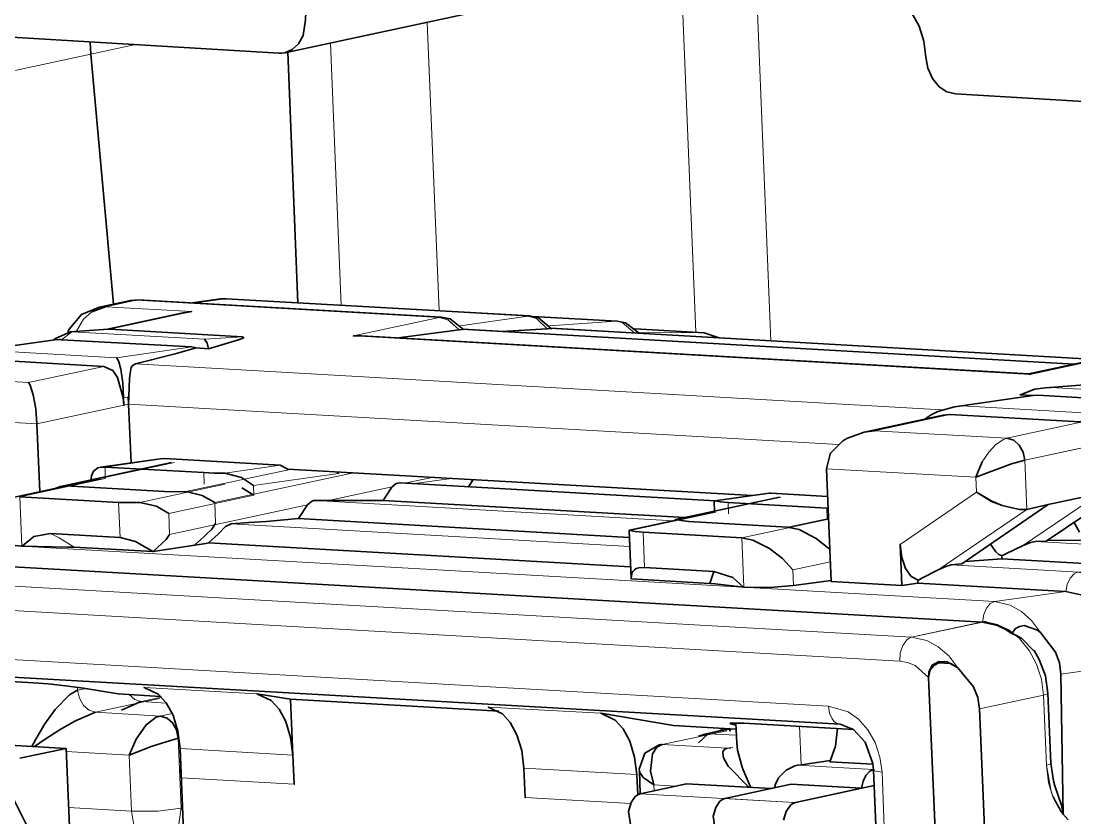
# Model space of a CAD drawing. Header units: millimetres. Extents: x 0 to 174, y 0 to 33.
# Drawn here: x 27.322 to 27.908, y 26.96 to 27.403 of the extents above; entities that cross this region are included whole.
import ezdxf

# ---------------------------------------------------------------- set-up
doc = ezdxf.new("R2010")
doc.units = ezdxf.units.MM
doc.layers.add('PDF_Geomertry', color=7, linetype='Continuous', true_color=0x405f80)

# ---------------------------------------------------------------- blocks, each defined once
blk = doc.blocks.new('SYM_BSB04473_001')
at = {"layer": 'PDF_Geomertry', "color": 7, "lineweight": 35}
blk.add_lwpolyline([(0.60965, -1.90187), (0.6091, -1.89896), (0.60951, -1.89535), (0.61021, -1.89396), (0.61049, -1.89354), (0.61104, -1.89312), (0.65173, -1.85785), (0.68951, -1.81785, 0.187054), (0.8516, -1.29896), (0.68229, 2.87341, 0.271753), (0.2559, 3.58799, 0.095127), (0.06604, 3.63785), (-0.08452, 3.64688), (-0.11174, 3.64771), (-0.13896, 3.64702), (-0.1659, 3.64465), (-0.19243, 3.64076), (-0.2091, 3.63757), (-0.21382, 3.63646)], format="xyb", dxfattribs=at)
at = {"layer": 'PDF_Geomertry', "color": 7, "lineweight": 13}
for points in [[(0.70563, -1.79896, 0.187268), (0.86382, -1.29257), (0.86479, -1.29187), (0.86576, -1.29132), (0.69632, 2.88104), (0.69549, 2.88049), (0.69452, 2.87993, 0.2722), (0.2784, 3.57729)], [(0.7559, -1.7309, 0.153248), (0.86576, -1.29132), (0.88076, -1.28062), (0.71146, 2.89174), (0.69632, 2.88104, 0.236094), (0.35215, 3.5359)], [(0.77618, -1.69924, 0.153429), (0.88076, -1.28062), (0.88493, -1.27937), (0.89299, -1.27826), (0.91188, -1.27784), (0.74257, 2.89452), (0.72368, 2.89424), (0.71563, 2.89313), (0.71146, 2.89174, 0.236284), (0.38368, 3.51521)]]:
    blk.add_lwpolyline(points, format="xyb", dxfattribs=at)
at = {"layer": 'PDF_Geomertry', "color": 7, "lineweight": 35}
for points in [[(0.61882, 2.83993), (0.61215, 2.84716), (0.60465, 2.85285), (0.59688, 2.85688), (0.58868, 2.8591), (0.58438, 2.85966), (0.3366, 2.87452), (0.33187, 2.87563), (0.32757, 2.87841), (0.32382, 2.88299), (0.32118, 2.88868), (0.32007, 2.89493), (0.31896, 2.90368), (0.31632, 2.91215), (0.31215, 2.91979)], [(-0.32326, 2.6316), (-0.33229, 2.85618), (-0.33035, 2.87577), (-0.32313, 2.89285), (-0.31174, 2.90479), (-0.30493, 2.90882), (-0.29771, 2.91118), (-0.29271, 2.91188), (-0.28771, 2.91188), (-0.03979, 2.89702), (-0.03813, 2.89702), (-0.03646, 2.89729), (-0.03229, 2.8991), (-0.02882, 2.90229), (-0.02618, 2.90688), (-0.02493, 2.91563), (-0.02451, 2.92396), (-0.02271, 2.93188)], [(-0.03646, 2.89729), (0.0916, 2.92479)], [(-0.13174, 2.75757), (-0.13799, 2.82702), (-0.14424, 2.89646), (-0.14465, 2.90327), (-0.14424, 2.89646)], [(-0.14007, 2.75577), (-0.14938, 2.75188), (-0.15632, 2.74368), (-0.15701, 2.74215)], [(-0.1191, 2.75979), (-0.12229, 2.75965), (-0.14035, 2.75577), (-0.13604, 2.75618), (-0.14368, 2.75341), (-0.13604, 2.75618), (-0.14035, 2.75577), (-0.12229, 2.75965), (-0.11785, 2.75993), (0.05076, 2.75035), (-0.11785, 2.75993), (0.05076, 2.75035)], [(-0.14368, 2.75341), (-0.13604, 2.75618), (-0.14035, 2.75577), (-0.12229, 2.75965), (-0.11785, 2.75993)], [(-0.11798, 2.75993), (-0.12201, 2.75965)], [(-0.09215, 2.75299), (-0.13507, 2.74368)], [(-0.08812, 2.75354), (-0.09215, 2.75285)], [(0.06299, 2.74354), (0.05563, 2.74938), (0.05062, 2.75035), (0.05007, 2.75035), (0.04951, 2.75021)], [(-0.12354, 2.70604), (-0.12326, 2.70202), (-0.12188, 2.66938), (-0.12326, 2.70202), (-0.12313, 2.70604), (-0.12271, 2.71632), (-0.12229, 2.72035), (-0.12174, 2.72243), (-0.12132, 2.72327), (-0.11937, 2.72452), (-0.09729, 2.72993), (-0.08576, 2.73327), (-0.07882, 2.73285), (-0.06215, 2.73771), (-0.05924, 2.73896), (-0.05993, 2.73952), (-0.13368, 2.74368), (-0.13465, 2.74368), (-0.15576, 2.74229), (-0.15521, 2.74229), (-0.15479, 2.74229), (-0.15521, 2.74229), (-0.15576, 2.74229), (-0.13465, 2.74368), (-0.13368, 2.74368), (-0.05993, 2.73952), (-0.05924, 2.73896), (-0.06215, 2.73771), (-0.07882, 2.73285), (-0.07979, 2.7366), (-0.07882, 2.73285), (-0.08576, 2.73327), (-0.08812, 2.73382), (-0.16063, 2.73785), (-0.16118, 2.73799), (-0.16174, 2.73799), (-0.16285, 2.73785), (-0.16174, 2.73799), (-0.16118, 2.73799), (-0.16063, 2.73785), (-0.08812, 2.73382), (-0.08576, 2.73327), (-0.09729, 2.72993), (-0.11937, 2.72452), (-0.12132, 2.72327), (-0.12174, 2.72243), (-0.12229, 2.72035), (-0.12271, 2.71632), (-0.12313, 2.70604), (-0.12326, 2.70202), (-0.12188, 2.66938)], [(0.06021, 2.74368), (0.06049, 2.74326), (0.0266, 2.73882), (0.06049, 2.74326), (0.06201, 2.74354), (0.06271, 2.74368), (0.40257, 2.72424), (0.06271, 2.74368), (0.06201, 2.74354), (0.06049, 2.74326)], [(0.37812, 2.71854), (0.37743, 2.71896), (0.00618, 2.74007), (0.00174, 2.73993)], [(-0.20952, 2.72715), (-0.13701, 2.72299), (-0.13201, 2.72077), (-0.12951, 2.71688), (-0.12632, 2.70563), (-0.12604, 2.70354), (-0.1259, 2.70146), (-0.12604, 2.70563), (-0.12646, 2.71382), (-0.12757, 2.72146), (-0.12896, 2.72618), (-0.12979, 2.72757), (-0.13007, 2.72785), (-0.12979, 2.72757), (-0.12896, 2.72618), (-0.12757, 2.72146), (-0.12646, 2.71382), (-0.12604, 2.70563), (-0.1259, 2.70146), (-0.12604, 2.70354), (-0.12632, 2.70563), (-0.12951, 2.71688), (-0.13201, 2.72077), (-0.13701, 2.72299), (-0.20952, 2.72715)], [(0.37729, 2.71882), (0.42257, 2.72854), (0.37729, 2.71882), (0.42257, 2.72854), (0.42715, 2.72896), (0.42646, 2.72896), (0.4259, 2.72882), (0.42646, 2.72896), (0.42715, 2.72896), (0.59562, 2.71938), (0.60035, 2.7184), (0.60979, 2.71285), (0.61549, 2.70549), (0.62507, 2.68688)], [(-0.17271, 2.6534), (-0.17424, 2.69118), (-0.17493, 2.69938), (-0.17632, 2.70729), (-0.17799, 2.71257), (-0.17896, 2.7141)], [(0.34826, 2.65313), (0.3566, 2.64799), (0.36257, 2.64563), (0.37229, 2.6434), (0.37632, 2.64354), (0.38813, 2.64618), (0.34007, 2.61326), (0.38813, 2.64618), (0.47035, 2.66368)], [(0.53465, 2.67743), (0.38813, 2.64618), (0.37632, 2.64354), (0.37229, 2.6434), (0.36257, 2.64563), (0.35674, 2.64813), (0.34826, 2.65313), (0.3566, 2.64799), (0.36257, 2.64563), (0.37229, 2.6434), (0.37632, 2.64354), (0.38813, 2.64618), (0.34007, 2.61326), (0.33424, 2.61271), (0.33132, 2.61188), (0.32701, 2.60993), (0.31826, 2.60549), (0.31576, 2.60424), (0.31201, 2.60632), (0.30882, 2.61077), (0.30674, 2.61688), (0.30576, 2.6241), (0.30674, 2.60132), (0.31562, 2.60257), (0.31562, 2.6034), (0.31576, 2.60424), (0.31201, 2.60632), (0.30882, 2.61077), (0.30674, 2.61688), (0.30576, 2.6241), (0.30674, 2.60132), (0.26743, 2.60354), (0.26479, 2.66618), (0.26687, 2.67424), (0.26715, 2.67479), (0.27396, 2.6816), (0.2766, 2.68313), (0.28576, 2.68646), (0.2916, 2.68729), (0.28576, 2.68646), (0.32979, 2.6959), (0.3334, 2.69632), (0.4059, 2.69215)], [(0.4059, 2.69215), (0.3334, 2.69632), (0.32979, 2.6959), (0.28576, 2.68646), (0.2766, 2.68313), (0.27396, 2.6816), (0.26715, 2.67479), (0.26687, 2.67424), (0.26479, 2.66618), (0.26743, 2.60354), (0.26479, 2.66618), (0.26687, 2.67424), (0.26715, 2.67479), (0.27396, 2.6816), (0.2766, 2.68313), (0.28576, 2.68646), (0.2916, 2.68729)], [(0.38813, 2.64618), (0.47035, 2.66368), (0.51826, 2.67049), (0.53757, 2.67188), (0.53076, 2.68507), (0.52826, 2.69382), (0.52882, 2.70382), (0.52951, 2.70896), (0.52979, 2.71382), (0.52979, 2.7184)], [(0.40826, 2.71271), (0.3866, 2.71118), (0.38938, 2.71132), (0.3866, 2.71118), (0.38076, 2.71035), (0.37257, 2.70729), (0.37951, 2.70688), (0.38243, 2.70702), (0.45493, 2.70285)], [(0.45493, 2.70285), (0.38243, 2.70702), (0.37951, 2.70688), (0.37257, 2.70729), (0.38076, 2.71035), (0.3866, 2.71118), (0.40826, 2.71271)], [(0.28576, 2.68646), (0.32979, 2.6959)], [(0.35146, 2.66993), (0.34799, 2.66146), (0.36771, 2.66882), (0.37521, 2.67091), (0.37424, 2.67535), (0.37201, 2.67924), (0.36896, 2.68202), (0.36521, 2.68313)], [(-0.16118, 2.65632), (-0.09938, 2.66952)], [(-0.03465, 2.6659), (-0.03896, 2.66813), (-0.10312, 2.67174), (-0.03896, 2.66813), (-0.03465, 2.6659), (0.22368, 2.65118), (-0.03465, 2.6659), (0.22368, 2.65118)], [(-0.18674, 2.65035), (-0.13924, 2.66049), (-0.18674, 2.65035)], [(-0.18368, 2.65049), (-0.12882, 2.64743), (-0.12326, 2.64729), (-0.11701, 2.64743), (-0.10771, 2.64535), (-0.1009, 2.64132), (-0.10771, 2.64535), (-0.11701, 2.64743), (-0.12326, 2.64729), (-0.12882, 2.64743), (-0.18368, 2.65049)], [(-0.18826, 2.62368), (-0.18257, 2.62313), (-0.18243, 2.62313), (-0.1759, 2.62841), (-0.1666, 2.63007), (-0.12799, 2.62799), (-0.11937, 2.62563), (-0.10979, 2.62007), (-0.10951, 2.62007), (-0.09979, 2.6216), (-0.09007, 2.62313), (-0.08035, 2.62465), (-0.07882, 2.62493), (0.1559, 2.6116), (-0.07882, 2.62493), (-0.0734, 2.62979), (-0.06937, 2.6341), (-0.06618, 2.63549), (-0.05646, 2.63618), (-0.0466, 2.63688), (-0.03674, 2.63771), (-0.02868, 2.6384), (0.15521, 2.62785), (-0.02868, 2.6384), (-0.02382, 2.64604), (-0.0216, 2.64785), (-0.02049, 2.6484), (-0.01924, 2.64854), (-0.01201, 2.64854), (0.0184, 2.64854), (0.18604, 2.6391), (0.0184, 2.64854), (0.02271, 2.65535), (0.02326, 2.65604), (0.02437, 2.65702), (0.02549, 2.65785), (0.0266, 2.65813), (0.02785, 2.65827), (0.0266, 2.65813), (0.02549, 2.65785), (0.02437, 2.65702), (0.02326, 2.65604), (0.02271, 2.65535), (0.0184, 2.64854), (-0.01201, 2.64854), (-0.01924, 2.64854), (-0.02049, 2.6484), (-0.0216, 2.64785), (-0.02382, 2.64604), (-0.02868, 2.6384), (-0.03674, 2.63771), (-0.0466, 2.63688), (-0.05646, 2.63618), (-0.06618, 2.63549), (-0.06937, 2.6341), (-0.0734, 2.62979), (-0.07882, 2.62493), (-0.08035, 2.62465), (-0.09007, 2.62313), (-0.09979, 2.6216), (-0.10951, 2.62007), (-0.10243, 2.62674), (-0.10049, 2.62952), (-0.10243, 2.62674), (-0.10951, 2.62007), (-0.10979, 2.62007), (-0.15354, 2.62257), (-0.15701, 2.62257), (-0.18243, 2.62313), (-0.18257, 2.62313), (-0.18826, 2.62368)], [(-0.15826, 2.6566), (-0.16118, 2.65632), (-0.16368, 2.65535)], [(-0.07535, 2.64729), (-0.08229, 2.65132), (-0.09146, 2.6534), (-0.09771, 2.65327), (-0.10326, 2.6534), (-0.15813, 2.6566)], [(0.1809, 2.63799), (0.23882, 2.65035)], [(0.26674, 2.62132), (0.26618, 2.62188), (0.2591, 2.62743), (0.24965, 2.63229), (0.24326, 2.63368), (0.1884, 2.63688), (0.1841, 2.63729), (0.18132, 2.63785), (0.1809, 2.63799), (0.18063, 2.63757)], [(-0.0841, 2.6259), (-0.07701, 2.63257), (-0.07493, 2.63563)], [(0.40549, 2.6309), (0.40257, 2.63632), (0.40549, 2.6309)], [(0.4091, 2.62632), (0.38771, 2.62646), (0.4091, 2.62632)], [(-0.08674, 2.62354), (-0.08424, 2.6259)], [(0.39187, 2.48979), (0.39104, 2.49271), (0.38965, 2.50243), (0.38798, 2.54146), (0.3866, 2.55104), (0.38313, 2.56021), (0.38035, 2.56507), (0.38313, 2.56021), (0.3866, 2.55104), (0.38798, 2.54146), (0.38965, 2.50243), (0.39104, 2.49271), (0.39187, 2.48993), (0.39563, 2.47924), (0.39646, 2.47396), (0.39521, 2.55202), (0.39437, 2.55827), (0.39215, 2.56424), (0.38382, 2.57521), (0.38215, 2.57646), (0.37479, 2.57896), (0.37215, 2.57854), (0.36993, 2.57729), (0.36799, 2.57452), (0.37007, 2.57368), (0.36799, 2.57452), (0.36424, 2.57702), (0.35993, 2.5791), (0.3516, 2.5809), (-0.33062, 2.61979)], [(0.38035, 2.56507), (0.38313, 2.56021), (0.3866, 2.55104), (0.38798, 2.54146), (0.38965, 2.50243), (0.39104, 2.49271), (0.39187, 2.48993), (0.39563, 2.47924), (0.39646, 2.47396), (0.39521, 2.55202), (0.39437, 2.55827), (0.39215, 2.56424), (0.38382, 2.57521), (0.38215, 2.57646), (0.37479, 2.57896), (0.37215, 2.57854), (0.36993, 2.57729), (0.36799, 2.57452), (0.36424, 2.57702), (0.35993, 2.5791), (0.3516, 2.5809), (-0.33062, 2.61979)], [(0.30674, 2.60132), (0.31562, 2.60257), (0.39799, 2.59785), (0.40632, 2.59604)], [(0.40632, 2.59604), (0.39799, 2.59785), (0.31562, 2.60257), (0.31562, 2.6034), (0.31576, 2.60424), (0.31201, 2.60632), (0.30882, 2.61077), (0.30674, 2.61688), (0.30576, 2.6241), (0.30674, 2.60132), (0.26743, 2.60354)], [(0.44452, 2.61146), (0.36229, 2.61604), (0.36229, 2.61702), (0.36257, 2.61771), (0.36063, 2.61854), (0.35896, 2.61993), (0.35604, 2.62424), (0.35896, 2.61993), (0.36063, 2.61854), (0.36257, 2.61771), (0.36229, 2.61702), (0.36229, 2.61604), (0.34215, 2.61466), (0.36229, 2.61604), (0.44452, 2.61146)], [(0.34007, 2.61326), (0.33424, 2.61271), (0.33132, 2.61188), (0.32701, 2.60993), (0.31826, 2.60549), (0.31576, 2.60424)], [(-0.32826, 2.55827), (0.27243, 2.5241), (0.27993, 2.52118), (0.28632, 2.51424), (0.29062, 2.50229), (0.29104, 2.49868), (0.29229, 2.46799)], [(0.32521, 2.46535), (0.3216, 2.55021), (0.32243, 2.55438), (0.32451, 2.55674), (0.32729, 2.55827), (0.33396, 2.55785), (0.33799, 2.55549), (0.3466, 2.54493), (0.34896, 2.53896), (0.34993, 2.53271), (0.35424, 2.43132)], [(0.32521, 2.46535), (0.3216, 2.55021), (0.32174, 2.55299), (0.32368, 2.55702), (0.32729, 2.55896), (0.33201, 2.55882), (0.33799, 2.55549), (0.3466, 2.54493), (0.34896, 2.53896), (0.34993, 2.53271), (0.35424, 2.43132)], [(0.29229, 2.46799), (0.29104, 2.49868), (0.29062, 2.50229), (0.28632, 2.51424), (0.27993, 2.52118), (0.27243, 2.5241), (-0.32826, 2.55827)], [(0.38049, 2.40604), (0.3366, 2.40854), (0.32632, 2.41174), (0.31854, 2.41896), (0.30035, 2.44313), (0.29535, 2.45229), (0.29229, 2.46799), (0.29104, 2.49868), (0.29062, 2.50229), (0.28632, 2.51424), (0.27993, 2.52118), (0.27243, 2.5241), (-0.32826, 2.55827), (-0.33104, 2.55799)], [(0.32521, 2.46535), (0.3216, 2.55021), (0.32174, 2.55299), (0.32368, 2.55702), (0.32729, 2.55896), (0.33201, 2.55882), (0.33799, 2.55549), (0.3466, 2.54493), (0.34896, 2.53896), (0.34993, 2.53271), (0.35424, 2.43132)], [(-0.21035, 2.53327), (-0.27951, 2.51854), (-0.28076, 2.51827), (-0.28215, 2.51827), (-0.2859, 2.51924), (-0.28937, 2.52146), (-0.29229, 2.52507), (-0.29465, 2.52965), (-0.29563, 2.53271), (-0.29465, 2.54215), (-0.29187, 2.54688), (-0.28813, 2.55035), (-0.28368, 2.55243), (-0.27896, 2.55299), (-0.17937, 2.54729), (-0.17618, 2.54716), (-0.16799, 2.5466), (-0.15826, 2.54549), (-0.1484, 2.54424), (-0.1291, 2.54104), (-0.10549, 2.53965)], [(0.16813, 2.44229), (0.16174, 2.44091), (-0.09229, 2.45535), (-0.09465, 2.51063), (-0.0959, 2.52035), (-0.09854, 2.52924), (-0.10229, 2.53604), (-0.10674, 2.5409), (-0.11465, 2.54465), (-0.10674, 2.5409), (-0.10229, 2.53604), (-0.09854, 2.52924), (-0.0959, 2.52035), (-0.09465, 2.51063), (-0.09396, 2.49438), (-0.09465, 2.51063), (-0.0959, 2.52035), (-0.09854, 2.52924), (-0.10229, 2.53604), (-0.10674, 2.5409), (-0.11465, 2.54465)], [(0.08271, 2.53132), (-0.03326, 2.53799), (-0.05188, 2.54104), (-0.04396, 2.53729), (-0.03951, 2.53243), (-0.0359, 2.52563), (-0.03313, 2.51674), (-0.03187, 2.50702), (-0.03118, 2.49077), (-0.03187, 2.50702), (-0.03313, 2.51674), (-0.0359, 2.52563), (-0.03951, 2.53243), (-0.04396, 2.53729), (-0.05188, 2.54104), (-0.03326, 2.53799)], [(-0.12729, 2.53202), (-0.11674, 2.5366), (-0.11604, 2.53674)], [(0.0966, 2.49965), (0.09729, 2.48341), (0.0966, 2.49965), (0.09549, 2.50952), (0.09271, 2.51827), (0.08896, 2.52507), (0.08465, 2.52993), (0.07674, 2.53368), (0.08465, 2.52993), (0.08896, 2.52507), (0.09271, 2.51827), (0.09549, 2.50952), (0.0966, 2.49965), (0.09549, 2.50952), (0.09271, 2.51827), (0.08896, 2.52507), (0.08465, 2.52993), (0.07674, 2.53368)], [(0.15993, 2.48493), (0.15938, 2.49618), (0.15812, 2.5059), (0.15549, 2.51479), (0.15173, 2.5216), (0.14729, 2.52646), (0.13938, 2.53021), (0.17979, 2.5234), (0.21451, 2.52146)], [(0.21118, 2.52174), (0.19715, 2.51868)], [(0.21146, 2.52466), (0.21132, 2.52466), (0.21132, 2.52452), (0.21132, 2.52452), (0.21132, 2.52452), (0.21146, 2.52438), (0.21215, 2.52424), (0.21451, 2.52368)], [(0.27993, 2.52118), (0.22215, 2.52452), (0.21896, 2.52466), (0.21146, 2.52479)], [(0.26674, 2.50326), (0.29076, 2.50188), (0.26674, 2.50326), (0.26979, 2.51202), (0.2709, 2.52174), (0.26979, 2.51202), (0.26674, 2.50326), (0.26979, 2.51202), (0.2709, 2.52174)], [(-0.20507, 2.5134), (-0.15799, 2.51063), (-0.18368, 2.50521)], [(-0.18882, 2.48563), (-0.17132, 2.45077), (-0.15562, 2.4541), (-0.15799, 2.51063), (-0.20507, 2.5134)], [(-0.17132, 2.45077), (-0.18882, 2.48563)], [(-0.18368, 2.50521), (-0.15799, 2.51063), (-0.15562, 2.4541), (-0.17132, 2.45077), (-0.18701, 2.4516), (-0.15896, 2.39591), (-0.15799, 2.39424), (-0.15674, 2.39313), (-0.15535, 2.39229), (-0.15396, 2.39201), (-0.1534, 2.39201), (-0.15285, 2.39201), (-0.02826, 2.41868), (0.01243, 2.42452), (0.05326, 2.42743), (0.08812, 2.42729), (0.09313, 2.41771), (0.09076, 2.42521), (0.09049, 2.43243), (0.09187, 2.43924), (0.09438, 2.44479)], [(0.19368, 2.51382), (0.1991, 2.51882), (0.19826, 2.51882), (0.19729, 2.51868), (0.19368, 2.51743)], [(0.29132, 2.49007), (0.24757, 2.48063), (0.24618, 2.48007), (0.24479, 2.4791), (0.24243, 2.47563), (0.24104, 2.47077)], [(0.20326, 2.46327), (0.20188, 2.47299), (0.20326, 2.47785), (0.20563, 2.48132), (0.20701, 2.48229), (0.2084, 2.48285), (0.24521, 2.49077), (0.2341, 2.4884), (0.18701, 2.49104), (0.16132, 2.48549), (0.1609, 2.49827), (0.16076, 2.49924), (0.16382, 2.50799), (0.17174, 2.51271), (0.17271, 2.51285), (0.17354, 2.51285), (0.17049, 2.51132), (0.16813, 2.50771), (0.16701, 2.49799), (0.16882, 2.49049), (0.16299, 2.49452), (0.16104, 2.49729), (0.16076, 2.49827), (0.16104, 2.49729), (0.16299, 2.49452), (0.16882, 2.49049), (0.16701, 2.49799), (0.16813, 2.50771), (0.17049, 2.51132), (0.17354, 2.51285), (0.17271, 2.51285), (0.17174, 2.51271), (0.16382, 2.50799), (0.16076, 2.49924), (0.1609, 2.49827), (0.16132, 2.48549), (0.15993, 2.48493), (0.15854, 2.48396), (0.15618, 2.48063), (0.15479, 2.47563), (0.15618, 2.46604)], [(0.24521, 2.49077), (0.28438, 2.48854), (0.28521, 2.49243), (0.28674, 2.49563), (0.28882, 2.49785), (0.29007, 2.49854), (0.29132, 2.49896), (0.29007, 2.49854), (0.28882, 2.49785), (0.28674, 2.49563), (0.28521, 2.49243), (0.28438, 2.48854), (0.24757, 2.48063), (0.24618, 2.48007), (0.24479, 2.4791), (0.24243, 2.47563), (0.24104, 2.47077)], [(0.24104, 2.47077), (0.24243, 2.47563), (0.24479, 2.4791), (0.24618, 2.48007), (0.24757, 2.48063), (0.28438, 2.48854), (0.24521, 2.49077), (0.2341, 2.4884), (0.18701, 2.49104), (0.16132, 2.48549), (0.15993, 2.48493), (0.15854, 2.48396), (0.15618, 2.48063), (0.15479, 2.47563), (0.15618, 2.46604)]]:
    blk.add_lwpolyline(points, dxfattribs=at)
at = {"layer": 'PDF_Geomertry', "color": 7, "lineweight": 13}
for points in [[(0.22604, 2.9291), (0.23382, 2.73702)], [(0.18479, 2.92327), (0.19215, 2.74202)], [(0.04285, 2.91424), (0.04938, 2.75382)], [(-0.11951, 2.90188), (-0.14424, 2.89646), (-0.13799, 2.82702), (-0.13174, 2.75757)], [(-0.01104, 2.90271), (-0.00507, 2.75688)], [(-0.14424, 2.89646), (-0.33229, 2.85618)], [(-0.13368, 2.74368), (-0.15479, 2.74229), (-0.16063, 2.73785), (-0.15479, 2.74229), (-0.08104, 2.73813), (-0.05993, 2.73952), (-0.08104, 2.73813), (-0.15479, 2.74229), (-0.13368, 2.74368), (-0.08812, 2.75354), (-0.13604, 2.75618), (-0.1191, 2.75979), (-0.12229, 2.75965), (-0.1191, 2.75979), (-0.11854, 2.75993), (-0.11798, 2.75993)], [(-0.1191, 2.75979), (-0.1184, 2.75993), (-0.11785, 2.75993), (-0.1184, 2.75993), (-0.1191, 2.75979), (0.04951, 2.75021), (0.00174, 2.74007), (0.37812, 2.71854), (0.4259, 2.72882)], [(0.46312, 2.70715), (0.38938, 2.71132), (0.41049, 2.71285), (0.38938, 2.71132), (0.46312, 2.70715)], [(-0.14368, 2.75341), (-0.1484, 2.74924), (-0.15215, 2.74257)], [(0.04951, 2.75021), (0.05451, 2.74896), (0.06049, 2.74326), (0.05451, 2.74896), (0.04951, 2.75021), (0.05437, 2.74896), (0.06021, 2.74368)], [(-0.13701, 2.72299), (-0.17896, 2.7141), (-0.25271, 2.71826), (-0.21063, 2.72729)], [(-0.11937, 2.72452), (0.3291, 2.69896)], [(-0.21188, 2.65354), (-0.25701, 2.68757), (-0.25743, 2.6959), (-0.17424, 2.69118), (-0.1259, 2.70146), (-0.17424, 2.69118), (-0.25743, 2.6959), (-0.25701, 2.68757), (-0.21188, 2.65354), (-0.25701, 2.68757), (-0.25743, 2.6959), (-0.17424, 2.69118), (-0.12326, 2.70202), (0.27146, 2.67965)], [(0.32701, 2.60993), (0.37632, 2.64354), (0.37521, 2.67091), (0.42382, 2.68132), (0.42368, 2.68452), (0.42076, 2.6841), (0.42368, 2.68452), (0.46951, 2.69104), (0.47243, 2.69174), (0.47243, 2.69479), (0.49382, 2.69632), (0.52882, 2.70382)], [(0.3334, 2.69632), (0.2916, 2.68729), (0.36521, 2.68313), (0.36326, 2.68243), (0.35896, 2.67965), (0.35507, 2.67535), (0.35146, 2.66993)], [(0.36521, 2.68313), (0.40729, 2.69215)], [(-0.15813, 2.6566), (-0.09771, 2.66952)], [(-0.09146, 2.6534), (-0.0334, 2.66577)], [(0.00187, 2.66382), (-0.07535, 2.64729), (-0.07493, 2.63563)], [(0.03035, 2.65813), (0.04549, 2.66132)], [(0.26479, 2.66618), (0.34799, 2.66146), (0.34826, 2.65313), (0.30576, 2.6241)], [(0.18132, 2.63785), (0.23951, 2.65035)], [(0.26604, 2.63854), (0.24326, 2.63368)], [(-0.32368, 2.63104), (0.35854, 2.59229), (0.35715, 2.59188), (0.3559, 2.59118), (0.35382, 2.58868), (0.35229, 2.58507), (0.3516, 2.5809), (0.31215, 2.57257), (0.32063, 2.57063), (0.32701, 2.56715), (0.33285, 2.56215), (0.33799, 2.55549), (0.33285, 2.56215), (0.32701, 2.56715), (0.32063, 2.57063), (0.31215, 2.57257), (0.35257, 2.58118)], [(0.33799, 2.55549), (0.33285, 2.56215), (0.32701, 2.56715), (0.32063, 2.57063), (0.31215, 2.57257), (0.3516, 2.5809), (0.35229, 2.58507), (0.35382, 2.58868), (0.3559, 2.59118), (0.35715, 2.59188), (0.35854, 2.59229), (-0.32368, 2.63104), (-0.32493, 2.63063), (-0.32618, 2.62993), (-0.3284, 2.62743), (-0.32993, 2.62382), (-0.33062, 2.61979)], [(-0.36993, 2.61132), (0.31215, 2.57257), (0.31076, 2.57202), (0.30951, 2.57104), (0.30729, 2.56799), (0.3059, 2.56382), (0.30563, 2.55924), (0.30993, 2.55854), (0.31424, 2.55674), (0.3216, 2.55021), (0.31424, 2.55674), (0.30993, 2.55854), (0.30563, 2.55924), (-0.3766, 2.59813)], [(0.30563, 2.55924), (0.3059, 2.56382), (0.30729, 2.56799), (0.30951, 2.57104), (0.31076, 2.57202), (0.31215, 2.57257), (-0.36993, 2.61132), (-0.37132, 2.61077), (-0.37271, 2.60979), (-0.37493, 2.60688), (-0.37632, 2.60271), (-0.3766, 2.59813)], [(0.3216, 2.55021), (0.31424, 2.55674), (0.30993, 2.55854), (0.30563, 2.55924), (-0.3766, 2.59813), (-0.3809, 2.59785), (-0.38507, 2.59646), (-0.39201, 2.59077)], [(0.35368, 2.58118), (0.35312, 2.58118), (0.35257, 2.58118), (0.35993, 2.57965), (0.36632, 2.5766), (0.37229, 2.57174), (0.37757, 2.56521), (0.38174, 2.55757), (0.38438, 2.54924), (0.38562, 2.54035), (0.34993, 2.53271), (0.38562, 2.54035), (0.38729, 2.50132), (0.39007, 2.48577), (0.39646, 2.47396), (0.39007, 2.48577), (0.38729, 2.50132), (0.38562, 2.54035), (0.34993, 2.53271)], [(0.38798, 2.54146), (0.38785, 2.54118), (0.38743, 2.5409), (0.38562, 2.54035), (0.38438, 2.54924), (0.38174, 2.55757), (0.37757, 2.56521), (0.37229, 2.57174), (0.37007, 2.57368), (0.37229, 2.57174), (0.37757, 2.56521), (0.38174, 2.55757), (0.38438, 2.54924), (0.38562, 2.54035), (0.38743, 2.5409), (0.38785, 2.54118), (0.38798, 2.54146), (0.38785, 2.54118), (0.38743, 2.5409), (0.38562, 2.54035), (0.38729, 2.50132), (0.3884, 2.4916), (0.39118, 2.48285), (0.39493, 2.47591), (0.39924, 2.47104)], [(-0.33465, 2.5684), (0.26604, 2.53424), (0.2666, 2.53035), (0.26799, 2.52715), (0.26896, 2.52591), (0.27007, 2.52493), (0.27243, 2.5241), (0.27007, 2.52493), (0.26896, 2.52591), (0.26799, 2.52715), (0.2666, 2.53035), (0.26604, 2.53424), (0.27687, 2.53104), (0.28271, 2.52688), (0.28785, 2.52104), (0.29187, 2.51396), (0.29451, 2.5059), (0.29576, 2.49757), (0.29243, 2.49799), (0.29146, 2.49827), (0.29118, 2.49841), (0.29104, 2.49854), (0.29104, 2.49854), (0.29104, 2.49868), (0.29104, 2.49854), (0.29104, 2.49854), (0.29118, 2.49841), (0.29146, 2.49827), (0.29243, 2.49799), (0.29576, 2.49757), (0.29701, 2.46701)], [(0.29701, 2.46701), (0.29576, 2.49757), (0.29451, 2.5059), (0.29187, 2.51396), (0.28785, 2.52104), (0.28271, 2.52688), (0.27687, 2.53104), (0.26604, 2.53424), (-0.33465, 2.5684)], [(0.32521, 2.46535), (0.29701, 2.46701), (0.29576, 2.49757), (0.29451, 2.5059), (0.29187, 2.51396), (0.28785, 2.52104), (0.28271, 2.52688), (0.27687, 2.53104), (0.26604, 2.53424), (-0.33465, 2.5684), (-0.34076, 2.56799), (-0.34632, 2.56591), (-0.35132, 2.56229), (-0.35563, 2.55729), (-0.35896, 2.55104), (-0.3609, 2.54354), (-0.36146, 2.53493), (-0.36007, 2.50438), (-0.3884, 2.5059)], [(-0.05188, 2.54104), (-0.11465, 2.54465)], [(-0.12299, 2.54063), (-0.11979, 2.53785), (-0.11798, 2.53715), (-0.11604, 2.53674), (-0.10493, 2.5391)], [(-0.11604, 2.53674), (-0.10229, 2.5359)], [(0.13938, 2.53021), (0.07674, 2.53368)], [(0.26604, 2.53424), (0.2666, 2.53035), (0.26799, 2.52715), (0.26896, 2.52591), (0.27007, 2.52493), (0.27243, 2.5241)], [(0.21229, 2.5216), (0.1991, 2.51882), (0.21465, 2.51799)], [(-0.03187, 2.50702), (-0.09465, 2.51063)], [(0.15938, 2.49618), (0.0966, 2.49965)], [(0.29104, 2.49868), (0.29104, 2.49854), (0.29104, 2.49854), (0.29118, 2.49841), (0.29146, 2.49827), (0.29243, 2.49799), (0.29576, 2.49757)], [(0.38729, 2.50132), (0.3891, 2.50188), (0.38951, 2.50215), (0.38965, 2.50243)], [(0.2084, 2.48285), (0.24049, 2.48104), (0.24757, 2.48063), (0.24049, 2.48104), (0.16132, 2.48549), (0.24049, 2.48104), (0.24757, 2.48063)]]:
    blk.add_lwpolyline(points, dxfattribs=at)
at = {"layer": 'PDF_Geomertry', "color": 7, "lineweight": 35}
for points in [[(-0.0291, 2.75827), (-0.03465, 2.89771)], [(-0.07215, 2.76049), (-0.06896, 2.76063), (0.09965, 2.75104), (0.10465, 2.74993), (0.11201, 2.74396), (0.10465, 2.74993), (0.09965, 2.75104), (0.09924, 2.75104), (0.09882, 2.7509), (0.09924, 2.75104), (0.09965, 2.75104), (-0.06896, 2.76063), (-0.07215, 2.76049), (-0.08799, 2.75827)], [(-0.15701, 2.74215), (-0.15632, 2.74368), (-0.14938, 2.75188), (-0.14007, 2.75577), (-0.14938, 2.75188), (-0.15632, 2.74368)], [(-0.13507, 2.74368), (-0.09215, 2.75299)], [(-0.09215, 2.75285), (-0.08812, 2.75354)], [(0.05062, 2.75035), (0.05549, 2.74938), (0.06299, 2.74354), (0.05563, 2.74938), (0.05062, 2.75035), (0.05007, 2.75035), (0.04951, 2.75021), (0.05007, 2.75035)], [(0.1484, 2.74813), (0.10146, 2.75077), (0.1484, 2.74813), (0.15313, 2.74716), (0.16063, 2.74146), (0.15313, 2.74716)], [(0.1116, 2.74424), (0.11104, 2.7441), (0.10951, 2.74396), (0.08424, 2.74243), (0.10951, 2.74396), (0.11104, 2.7441), (0.1116, 2.74424), (0.41479, 2.72688)], [(0.19688, 2.74174), (0.1584, 2.74396), (0.19688, 2.74174), (0.20521, 2.73882)], [(-0.20521, 2.73202), (-0.16299, 2.73799), (-0.20521, 2.73202), (-0.20451, 2.73202), (-0.20382, 2.73202), (-0.20451, 2.73202), (-0.20521, 2.73202), (-0.2134, 2.72771), (-0.21424, 2.72674), (-0.2134, 2.72771)], [(-0.16479, 2.73771), (-0.16396, 2.73854), (-0.15549, 2.74229), (-0.16396, 2.73854)], [(-0.08104, 2.73813), (-0.07993, 2.73646)], [(0.00618, 2.74007), (0.37743, 2.71896), (0.37812, 2.71854), (0.37743, 2.71896), (0.00618, 2.74007), (0.00174, 2.73993)], [(-0.17271, 2.6534), (-0.17424, 2.69118), (-0.17493, 2.69938), (-0.17632, 2.70729), (-0.17799, 2.71257), (-0.17896, 2.7141), (-0.17799, 2.71257), (-0.17632, 2.70729), (-0.17493, 2.69938), (-0.17424, 2.69118)], [(0.37965, 2.70688), (0.33604, 2.70063), (0.34035, 2.70104), (0.33604, 2.70063), (0.32674, 2.69799), (0.32271, 2.6959), (0.31993, 2.69382), (0.32271, 2.6959), (0.32674, 2.69799), (0.33604, 2.70063)], [(0.36521, 2.68313), (0.36896, 2.68202), (0.37201, 2.67924), (0.37424, 2.67535), (0.37521, 2.67091), (0.36771, 2.66882), (0.34799, 2.66146), (0.35146, 2.66993), (0.34799, 2.66146), (0.36771, 2.66882), (0.37521, 2.67091), (0.37424, 2.67535), (0.37201, 2.67924), (0.36896, 2.68202)], [(-0.10563, 2.6716), (-0.13868, 2.66701), (-0.13632, 2.66701), (-0.08146, 2.66396), (-0.0759, 2.66368), (-0.06965, 2.66368), (-0.06049, 2.66132), (-0.05382, 2.65688), (-0.06049, 2.66132), (-0.06965, 2.66368), (-0.0759, 2.66368), (-0.08146, 2.66396), (-0.13632, 2.66701), (-0.13868, 2.66701), (-0.14035, 2.6666), (-0.14285, 2.66479), (-0.14396, 2.66215), (-0.1441, 2.66063), (-0.14396, 2.66215), (-0.14285, 2.66479), (-0.14035, 2.6666), (-0.13868, 2.66701), (-0.10563, 2.6716), (-0.10326, 2.67174)], [(-0.00729, 2.66438), (-0.00646, 2.66354)], [(-0.14396, 2.66007), (-0.1441, 2.66077)], [(-0.06035, 2.65549), (-0.05368, 2.65146)], [(0.20243, 2.64771), (0.20285, 2.64827), (0.23299, 2.65257), (0.23354, 2.65257), (0.23396, 2.65257), (0.26549, 2.65077), (0.23396, 2.65257), (0.23354, 2.65257), (0.23299, 2.65257), (0.20285, 2.64827), (0.20312, 2.64827), (0.02771, 2.65827), (0.20312, 2.64827), (0.2059, 2.64771), (0.21021, 2.64729), (0.26507, 2.64424), (0.26576, 2.6441), (0.26507, 2.64424), (0.21021, 2.64729), (0.2059, 2.64771), (0.20312, 2.64827), (0.20285, 2.64827), (0.20243, 2.64771), (0.20257, 2.64257)], [(0.0684, 2.66007), (0.06576, 2.65604)], [(0.38701, 2.6259), (0.43063, 2.65521), (0.38701, 2.6259), (0.38104, 2.62577), (0.37826, 2.62521), (0.37382, 2.62327), (0.36493, 2.6191), (0.36243, 2.61771), (0.36493, 2.6191), (0.37382, 2.62327), (0.37826, 2.62521), (0.38104, 2.62577)], [(0.20285, 2.64215), (0.15535, 2.63202), (0.15576, 2.63188), (0.15854, 2.63118), (0.16285, 2.6309), (0.21771, 2.62771), (0.22382, 2.62646), (0.23313, 2.62174), (0.24035, 2.61618), (0.24618, 2.60993), (0.24035, 2.61618), (0.23313, 2.62174), (0.22382, 2.62646), (0.21771, 2.62771), (0.16285, 2.6309), (0.15854, 2.63118), (0.15576, 2.63188), (0.15535, 2.63202), (0.15507, 2.6316), (0.15618, 2.60535), (0.15632, 2.60674), (0.1566, 2.60799), (0.15715, 2.6091), (0.15812, 2.60993), (0.1591, 2.61063), (0.16049, 2.61104), (0.16368, 2.61132), (0.20229, 2.6091), (0.21285, 2.60576), (0.21868, 2.60035), (0.20299, 2.60215), (0.19993, 2.60243), (0.15632, 2.60493), (0.15618, 2.60535), (0.15507, 2.6316), (0.15535, 2.63202)], [(-0.18243, 2.62313), (-0.1759, 2.62841), (-0.1666, 2.63007), (-0.12799, 2.62799), (-0.11937, 2.62563), (-0.10979, 2.62007), (-0.15354, 2.62257), (-0.15701, 2.62257)], [(0.15632, 2.60493), (0.19993, 2.60243), (0.20229, 2.6091), (0.16368, 2.61132), (0.16049, 2.61104), (0.1591, 2.61063), (0.15812, 2.60993), (0.15715, 2.6091), (0.1566, 2.60799), (0.15618, 2.60535)], [(0.24646, 2.60118), (0.26743, 2.6041), (0.24646, 2.60118), (0.23354, 2.60021), (0.21896, 2.60035), (0.21868, 2.60035), (0.21285, 2.60576), (0.20229, 2.6091), (0.19993, 2.60243), (0.20299, 2.60215), (0.21868, 2.60035), (0.21896, 2.60035), (0.23354, 2.60021)], [(0.37021, 2.57368), (0.37354, 2.57188), (0.38021, 2.56493), (0.37354, 2.57188)], [(-0.29465, 2.54215), (-0.29563, 2.53271), (-0.29465, 2.52965), (-0.29563, 2.53271), (-0.29465, 2.54215), (-0.29187, 2.54688), (-0.28813, 2.55035), (-0.28368, 2.55243), (-0.27896, 2.55299), (-0.17937, 2.54729), (-0.17618, 2.54716), (-0.16799, 2.5466), (-0.15826, 2.54549), (-0.1484, 2.54424), (-0.1291, 2.54104), (-0.10549, 2.53965), (-0.1291, 2.54104), (-0.1484, 2.54424), (-0.15826, 2.54549), (-0.16799, 2.5466), (-0.17618, 2.54716), (-0.27896, 2.55299), (-0.28368, 2.55243), (-0.28813, 2.55035)], [(-0.17701, 2.51174), (-0.17493, 2.5159), (-0.16993, 2.52438), (-0.1641, 2.53229), (-0.15618, 2.54049), (-0.15243, 2.54271), (-0.1516, 2.54299), (-0.15243, 2.54271), (-0.15618, 2.54049), (-0.1641, 2.53229), (-0.16993, 2.52438), (-0.17493, 2.5159)], [(-0.03326, 2.53799), (-0.03187, 2.50702), (-0.03313, 2.51674), (-0.0359, 2.52563), (-0.03951, 2.53243), (-0.04396, 2.53729), (-0.05188, 2.54104)], [(-0.1416, 2.53076), (-0.15285, 2.52604), (-0.16132, 2.52118), (-0.16965, 2.5159), (-0.17563, 2.51174), (-0.16965, 2.5159), (-0.16132, 2.52118), (-0.15285, 2.52604)], [(-0.09563, 2.51646), (-0.0966, 2.52104), (-0.09882, 2.52493), (-0.10187, 2.52757), (-0.10549, 2.52868), (-0.10785, 2.52799), (-0.1134, 2.52382), (-0.1191, 2.5159), (-0.12285, 2.50702), (-0.11021, 2.51202)], [(-0.09563, 2.51646), (-0.0966, 2.52104), (-0.09882, 2.52493), (-0.10187, 2.52757), (-0.10549, 2.52868), (-0.10785, 2.52799), (-0.1134, 2.52382), (-0.1191, 2.5159), (-0.12285, 2.50702), (-0.11021, 2.51202)], [(0.17979, 2.5234), (0.13938, 2.53021), (0.14729, 2.52646), (0.15173, 2.5216), (0.15549, 2.51465), (0.15812, 2.5059), (0.15938, 2.49618), (0.15993, 2.48493), (0.15938, 2.49618), (0.15812, 2.5059), (0.15549, 2.51479), (0.15173, 2.5216), (0.14729, 2.52646), (0.13938, 2.53021), (0.17979, 2.5234), (0.21451, 2.52146)], [(0.20687, 2.52188), (0.20604, 2.52063)], [(0.2116, 2.52174), (0.21118, 2.52035)], [(0.21451, 2.52368), (0.21215, 2.52424), (0.21146, 2.52438), (0.21132, 2.52452), (0.21132, 2.52452), (0.21132, 2.52452), (0.21132, 2.52466), (0.21146, 2.52466), (0.21132, 2.52466), (0.21132, 2.52452), (0.21132, 2.52452), (0.21132, 2.52452), (0.21146, 2.52438), (0.21215, 2.52424)], [(0.21896, 2.52466), (0.27993, 2.52118), (0.22215, 2.52452), (0.21896, 2.52466), (0.21146, 2.52479)], [(0.21493, 2.51368), (0.21535, 2.50965), (0.21799, 2.50021), (0.21854, 2.49882), (0.22243, 2.48979), (0.22285, 2.48896), (0.22243, 2.48979), (0.21854, 2.49882), (0.21799, 2.50021), (0.21535, 2.50965), (0.21493, 2.51368), (0.21437, 2.52479)], [(0.20757, 2.50549), (0.20715, 2.50799), (0.20729, 2.50896), (0.20827, 2.51021), (0.20965, 2.51077), (0.20827, 2.51021), (0.20729, 2.50896), (0.20715, 2.50799), (0.20757, 2.50549), (0.21021, 2.5009), (0.2216, 2.4891), (0.21021, 2.5009)], [(0.25076, 2.5016), (0.24868, 2.50132), (0.24729, 2.50104), (0.24243, 2.49854), (0.23826, 2.49438), (0.23646, 2.49077), (0.23604, 2.48882), (0.23646, 2.49077), (0.23826, 2.49438), (0.24243, 2.49854), (0.24729, 2.50104), (0.24868, 2.50132), (0.25076, 2.5016), (0.26701, 2.50396)]]:
    blk.add_lwpolyline(points, close=True, dxfattribs=at)
at = {"layer": 'PDF_Geomertry', "color": 7, "lineweight": 13}
for points in [[(-0.08688, 2.75813), (-0.06979, 2.76063), (-0.07215, 2.76049), (-0.06979, 2.76063)], [(0.09882, 2.7509), (0.10368, 2.74965), (0.10951, 2.74396), (0.10368, 2.74965), (0.09882, 2.7509), (0.06118, 2.74563), (0.09882, 2.7509), (-0.06979, 2.76063), (-0.06937, 2.76063), (-0.06896, 2.76063), (-0.06937, 2.76063), (-0.06979, 2.76063)], [(0.42257, 2.72854), (0.4259, 2.72882), (0.37812, 2.71854), (0.00174, 2.74007), (0.04951, 2.75021), (-0.1191, 2.75979), (-0.13604, 2.75618), (-0.08812, 2.75354), (-0.13368, 2.74368), (-0.08812, 2.75354), (-0.13604, 2.75618), (-0.1191, 2.75979), (0.04951, 2.75021), (0.00174, 2.74007), (0.37812, 2.71854), (0.4259, 2.72882)], [(-0.1484, 2.74924), (-0.14368, 2.75341), (-0.1484, 2.74924), (-0.15215, 2.74257)], [(0.14785, 2.74813), (0.15118, 2.74743), (0.15826, 2.74146), (0.15118, 2.74743), (0.14785, 2.74813), (0.11076, 2.74549), (0.14785, 2.74813), (0.10174, 2.75077)], [(0.06201, 2.74354), (0.40201, 2.72424)], [(0.11104, 2.7441), (0.41465, 2.72688)], [(0.19674, 2.74174), (0.20382, 2.73896), (0.19674, 2.74174), (0.16021, 2.74188), (0.19674, 2.74174), (0.1584, 2.74396)], [(-0.13007, 2.72785), (-0.08812, 2.73382), (-0.13007, 2.72785), (-0.20382, 2.73202), (-0.20952, 2.72715), (-0.20382, 2.73202), (-0.16174, 2.73799), (-0.20382, 2.73202)], [(-0.25271, 2.71826), (-0.17896, 2.7141), (-0.13701, 2.72299), (-0.17896, 2.7141), (-0.25271, 2.71826), (-0.21063, 2.72729)], [(0.3291, 2.69896), (-0.11937, 2.72452)], [(-0.12313, 2.70604), (-0.12604, 2.70563), (-0.12632, 2.70563), (-0.12604, 2.70563)], [(0.27146, 2.67965), (-0.12326, 2.70202)], [(0.47243, 2.69479), (0.47243, 2.69174), (0.46951, 2.69104), (0.42368, 2.68452), (0.42382, 2.68132), (0.37521, 2.67091), (0.37632, 2.64354), (0.32701, 2.60993), (0.37632, 2.64354), (0.37521, 2.67091), (0.52882, 2.70382), (0.49382, 2.69632), (0.47243, 2.69479), (0.46951, 2.69452)], [(0.45618, 2.70285), (0.4141, 2.69688), (0.4109, 2.69577), (0.4059, 2.69215), (0.4109, 2.69577), (0.4141, 2.69688), (0.34035, 2.70104), (0.38243, 2.70702), (0.34035, 2.70104), (0.4141, 2.69688)], [(0.3334, 2.69632), (0.2916, 2.68729), (0.36521, 2.68313), (0.36326, 2.68243), (0.35896, 2.67965), (0.35507, 2.67535), (0.35146, 2.66993), (0.35507, 2.67535), (0.35896, 2.67965), (0.36326, 2.68243), (0.36521, 2.68313), (0.40729, 2.69215), (0.36521, 2.68313), (0.2916, 2.68729)], [(-0.13632, 2.66077), (-0.18368, 2.65049), (-0.18257, 2.62313), (-0.18368, 2.65049), (-0.13632, 2.66077), (-0.13632, 2.66701), (-0.10312, 2.67174), (-0.13632, 2.66701)], [(-0.03896, 2.66813), (-0.06965, 2.66368)], [(-0.02382, 2.64604), (-0.10049, 2.62952), (-0.1009, 2.64132), (-0.05368, 2.65146), (-0.05382, 2.65688), (-0.00646, 2.66354), (-0.00646, 2.66424), (-0.00646, 2.66354), (-0.05382, 2.65688), (-0.05368, 2.65146), (-0.1009, 2.64132), (-0.10049, 2.62952)], [(-0.08132, 2.65757), (-0.08146, 2.66396)], [(0.34799, 2.66146), (0.26479, 2.66618), (0.34799, 2.66146), (0.34826, 2.65313), (0.30576, 2.6241), (0.34826, 2.65313)], [(-0.06965, 2.65757), (-0.11701, 2.64743)], [(0.02326, 2.65604), (-0.01201, 2.64854)], [(0.05632, 2.66077), (0.03576, 2.65785)], [(0.23396, 2.65257), (0.20312, 2.64827)], [(0.37382, 2.62327), (0.41687, 2.65229)], [(-0.12799, 2.62799), (-0.12882, 2.64743)], [(-0.01924, 2.64854), (0.17993, 2.63716)], [(0.21035, 2.64104), (0.21021, 2.64729)], [(0.21771, 2.62771), (0.26521, 2.63785), (0.26507, 2.64424), (0.26576, 2.64424), (0.26507, 2.64424), (0.26521, 2.63785), (0.21771, 2.62771), (0.21896, 2.60035)], [(0.15576, 2.63188), (0.20326, 2.64201)], [(-0.06618, 2.63549), (0.15549, 2.62285)], [(-0.1666, 2.63007), (-0.16188, 2.62771), (-0.15354, 2.62257), (-0.16188, 2.62771)], [(0.16368, 2.61132), (0.16285, 2.6309)], [(0.44452, 2.61146), (0.40507, 2.60868), (0.41382, 2.6066), (0.41979, 2.60313), (0.42535, 2.59813), (0.43007, 2.59146), (0.42535, 2.59813), (0.41979, 2.60313), (0.41382, 2.6066), (0.40507, 2.60868), (0.44452, 2.61146), (0.44632, 2.61729), (0.44826, 2.62007), (0.44951, 2.62104), (0.45076, 2.6216), (0.45201, 2.62174), (0.38104, 2.62577), (0.45201, 2.62174), (0.45076, 2.6216), (0.44951, 2.62104), (0.44826, 2.62007), (0.44632, 2.61729)], [(0.24646, 2.60118), (0.24618, 2.60993), (0.26701, 2.61438), (0.24618, 2.60993)], [(-0.3766, 2.59813), (0.30563, 2.55924), (0.3059, 2.56382), (0.30729, 2.56799), (0.30951, 2.57104), (0.31076, 2.57202), (0.31215, 2.57257), (-0.36993, 2.61132), (-0.37132, 2.61077), (-0.37271, 2.60979), (-0.37493, 2.60688), (-0.37632, 2.60271)], [(0.33424, 2.61271), (0.40507, 2.60868), (0.40382, 2.60841), (0.40257, 2.60771), (0.40035, 2.60535), (0.39868, 2.60188), (0.39799, 2.59785), (0.35854, 2.59229), (0.36701, 2.59035), (0.37326, 2.58688), (0.37896, 2.58174), (0.38382, 2.57521), (0.37896, 2.58174), (0.37326, 2.58688), (0.36701, 2.59035), (0.35854, 2.59229), (0.39799, 2.59785), (0.39868, 2.60188), (0.40035, 2.60535), (0.40257, 2.60771), (0.40382, 2.60841), (0.40507, 2.60868)], [(0.43396, 2.51854), (0.43382, 2.5184), (0.43326, 2.51813), (0.4316, 2.51785), (0.4309, 2.55702), (0.39521, 2.55202), (0.4309, 2.55702), (0.4316, 2.51785), (0.43382, 2.50201), (0.43993, 2.48966), (0.43382, 2.50201), (0.4316, 2.51785), (0.43326, 2.51813), (0.43382, 2.5184)], [(-0.14688, 2.54396), (-0.1516, 2.54299), (-0.1516, 2.54479), (-0.1516, 2.54299), (-0.15062, 2.53854), (-0.1484, 2.53452), (-0.14521, 2.53188), (-0.1416, 2.53076), (-0.10604, 2.53841), (-0.1416, 2.53076), (-0.10549, 2.52868), (-0.09896, 2.53007), (-0.10549, 2.52868), (-0.1416, 2.53076), (-0.14521, 2.53188), (-0.1484, 2.53452), (-0.15062, 2.53854), (-0.1516, 2.54299)], [(-0.11465, 2.54465), (-0.05188, 2.54104)], [(0.07674, 2.53368), (0.13938, 2.53021)], [(0.17354, 2.51285), (0.20938, 2.52049), (0.17354, 2.51285), (0.20965, 2.51077), (0.21285, 2.51146), (0.20965, 2.51077), (0.21063, 2.51077), (0.2116, 2.51091), (0.21063, 2.51077), (0.20965, 2.51077)], [(0.25076, 2.5016), (0.24979, 2.52299)], [(-0.09563, 2.51646), (-0.09521, 2.5166), (-0.09563, 2.51646), (-0.09396, 2.47743), (-0.09326, 2.47757), (-0.09396, 2.47743)], [(-0.12285, 2.50702), (-0.1216, 2.47577), (-0.1566, 2.47785), (-0.1216, 2.47577), (-0.12285, 2.50702), (-0.15799, 2.50896)], [(-0.09465, 2.51063), (-0.03187, 2.50702)], [(0.0966, 2.49965), (0.15938, 2.49618)], [(0.29132, 2.49896), (0.28424, 2.49938), (0.24868, 2.50132), (0.28424, 2.49938)], [(0.38965, 2.50243), (0.38951, 2.50215), (0.3891, 2.50188), (0.38729, 2.50132), (0.3891, 2.50188), (0.38951, 2.50215)], [(-0.09396, 2.49438), (-0.03118, 2.49077)], [(0.16882, 2.49049), (0.18104, 2.48979), (0.16882, 2.49049), (0.16896, 2.48715)], [(0.09729, 2.48341), (0.15604, 2.48007)], [(-0.09396, 2.47743), (-0.09535, 2.46882), (-0.09785, 2.4641), (-0.10132, 2.4609), (-0.10549, 2.4591), (-0.10132, 2.4609), (-0.09785, 2.4641), (-0.09535, 2.46882), (-0.09396, 2.47743), (-0.10701, 2.47591), (-0.1216, 2.47577), (-0.12049, 2.46924), (-0.11812, 2.46382), (-0.11507, 2.46035), (-0.11076, 2.45868), (-0.11507, 2.46035), (-0.11812, 2.46382), (-0.12049, 2.46924), (-0.1216, 2.47577), (-0.10701, 2.47591)]]:
    blk.add_lwpolyline(points, close=True, dxfattribs=at)
blk.add_arc((0.02167, 2.91398), 0.72116, 358.45368, 77.68508, dxfattribs=at)
for centre, major_axis, ratio, start_param, end_param in [((0.20837, 2.93156), (-0.15625, 0.74091), 0.78785, 4.501552, 6.069877), ((0.0905, 2.90627), (-0.15232, 0.72141), 0.78701, 4.501446, 6.070749), ((0.18428, 2.92665), (-0.14811, 0.70227), 0.788461, 4.50129, 6.069404), ((0.087, 2.90499), (-0.14284, 0.68435), 0.78856, 4.504501, 6.070952), ((0.18158, 2.92747), (-0.1191, 0.55287), 0.787817, 4.495408, 6.066084), ((0.18541, 2.92785), (-0.11503, 0.53891), 0.78794, 4.49771, 6.068058)]:
    blk.add_ellipse(centre, major_axis=major_axis, ratio=ratio, start_param=start_param, end_param=end_param, dxfattribs=at)
at = {"layer": 'PDF_Geomertry', "color": 7, "lineweight": 35}
for centre, major_axis, ratio, start_param, end_param in [((0.08981, 2.90742), (-0.14615, 0.68159), 0.782571, 4.495686, 6.068041), ((0.18314, 2.92476), (-0.10855, 0.53217), 0.789126, 4.510847, 6.074158)]:
    blk.add_ellipse(centre, major_axis=major_axis, ratio=ratio, start_param=start_param, end_param=end_param, dxfattribs=at)

msp = doc.modelspace()

# ---------------------------------------------------------------- block references
msp.add_blockref('SYM_BSB04473_001', (27.50493, 24.48771))

doc.saveas('drawing.dxf')
